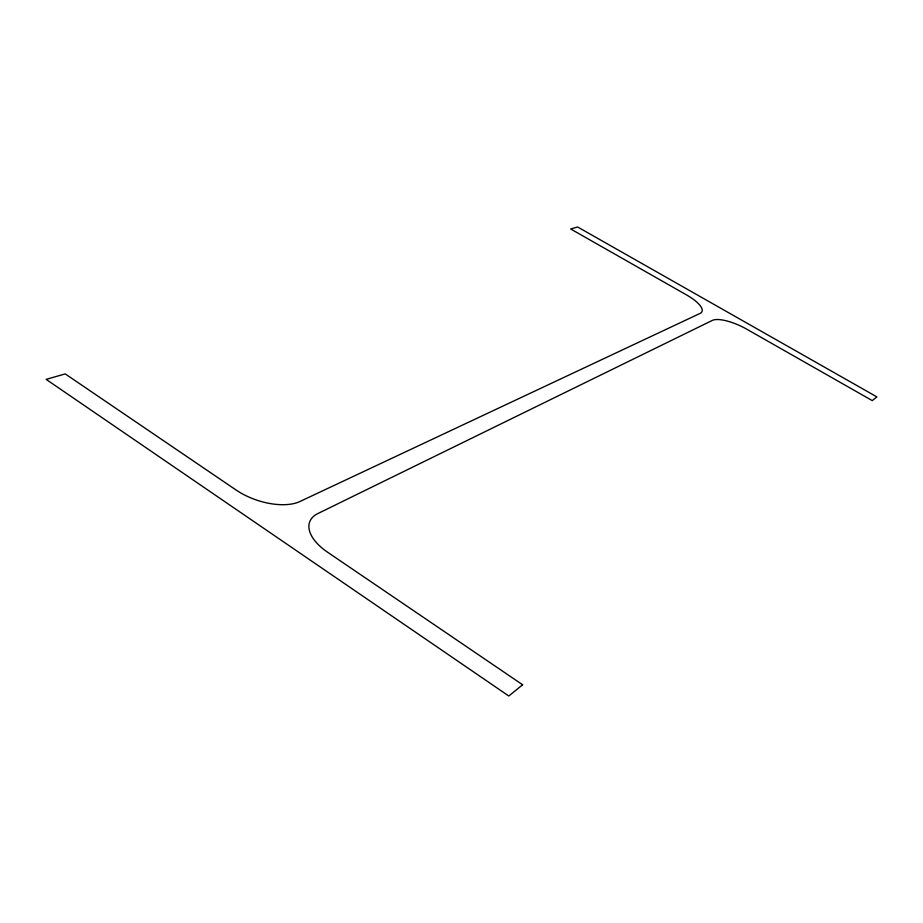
<?xml version="1.0" encoding="UTF-8"?>
<svg xmlns="http://www.w3.org/2000/svg" width="923" height="923" viewBox="0 0 923 923"><rect width="100%" height="100%" fill="white"/><g stroke="black" fill="none" stroke-linecap="round" stroke-linejoin="round"><path stroke-width="1.38" d="M522.626 684.774L508.804 696.011L46.15 379.376L65.233 373.907L236.103 490.032A46.577 23.11 18.7 0 0 299.929 501.512L700.107 313.393A28.821 9.138 24.6 0 0 686.493 294.899L570.679 228.985L577.625 226.989L876.85 396.878L872.258 400.605L746.88 329.257A29.294 9.357 25.4 0 0 712.348 320.396L317.87 513.557A47.2 24.321 20.8 0 0 327.515 552.162L522.626 684.774"/></g></svg>
